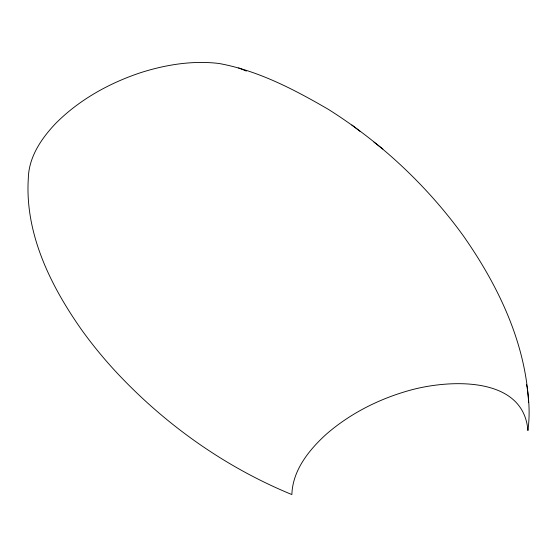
<?xml version="1.0" encoding="UTF-8"?>
<svg xmlns="http://www.w3.org/2000/svg" width="557" height="557" viewBox="0 0 557 557"><rect width="100%" height="100%" fill="white"/><g stroke="black" fill="none" stroke-linecap="round" stroke-linejoin="round"><path stroke-width="0.84" d="M528.614 402.732C525.335 341.838 497.777 284.996 463.299 235.778C426.961 185.592 380.932 142.55 328.546 109.464C294.319 89.566 258.239 70.6 218.908 63.463C192.464 60.33 165.645 64.675 140.434 72.744C109.075 83.202 79.31 99.717 55.867 123.25C41.608 138.185 28.783 156.9 28.323 178.261C24.696 233.55 50.652 285.88 81.698 329.932A825.822 476.785 0 0 0 115.076 370.858C164.308 423.995 224.784 467.024 291.875 494.56C292.599 470.164 309.149 449.757 326.444 434.084C350.402 413.287 379.414 398.749 409.896 390.29C448.427 379.526 523.538 375.369 527.918 430.561C529.832 416.392 529.324 401.994 527.187 387.881M238.605 67.919L246.361 71.08M373.963 142.112L382.868 149.046M351.885 125.005L360.47 131.682M526.567 384.629L527.026 387.066"/></g></svg>
